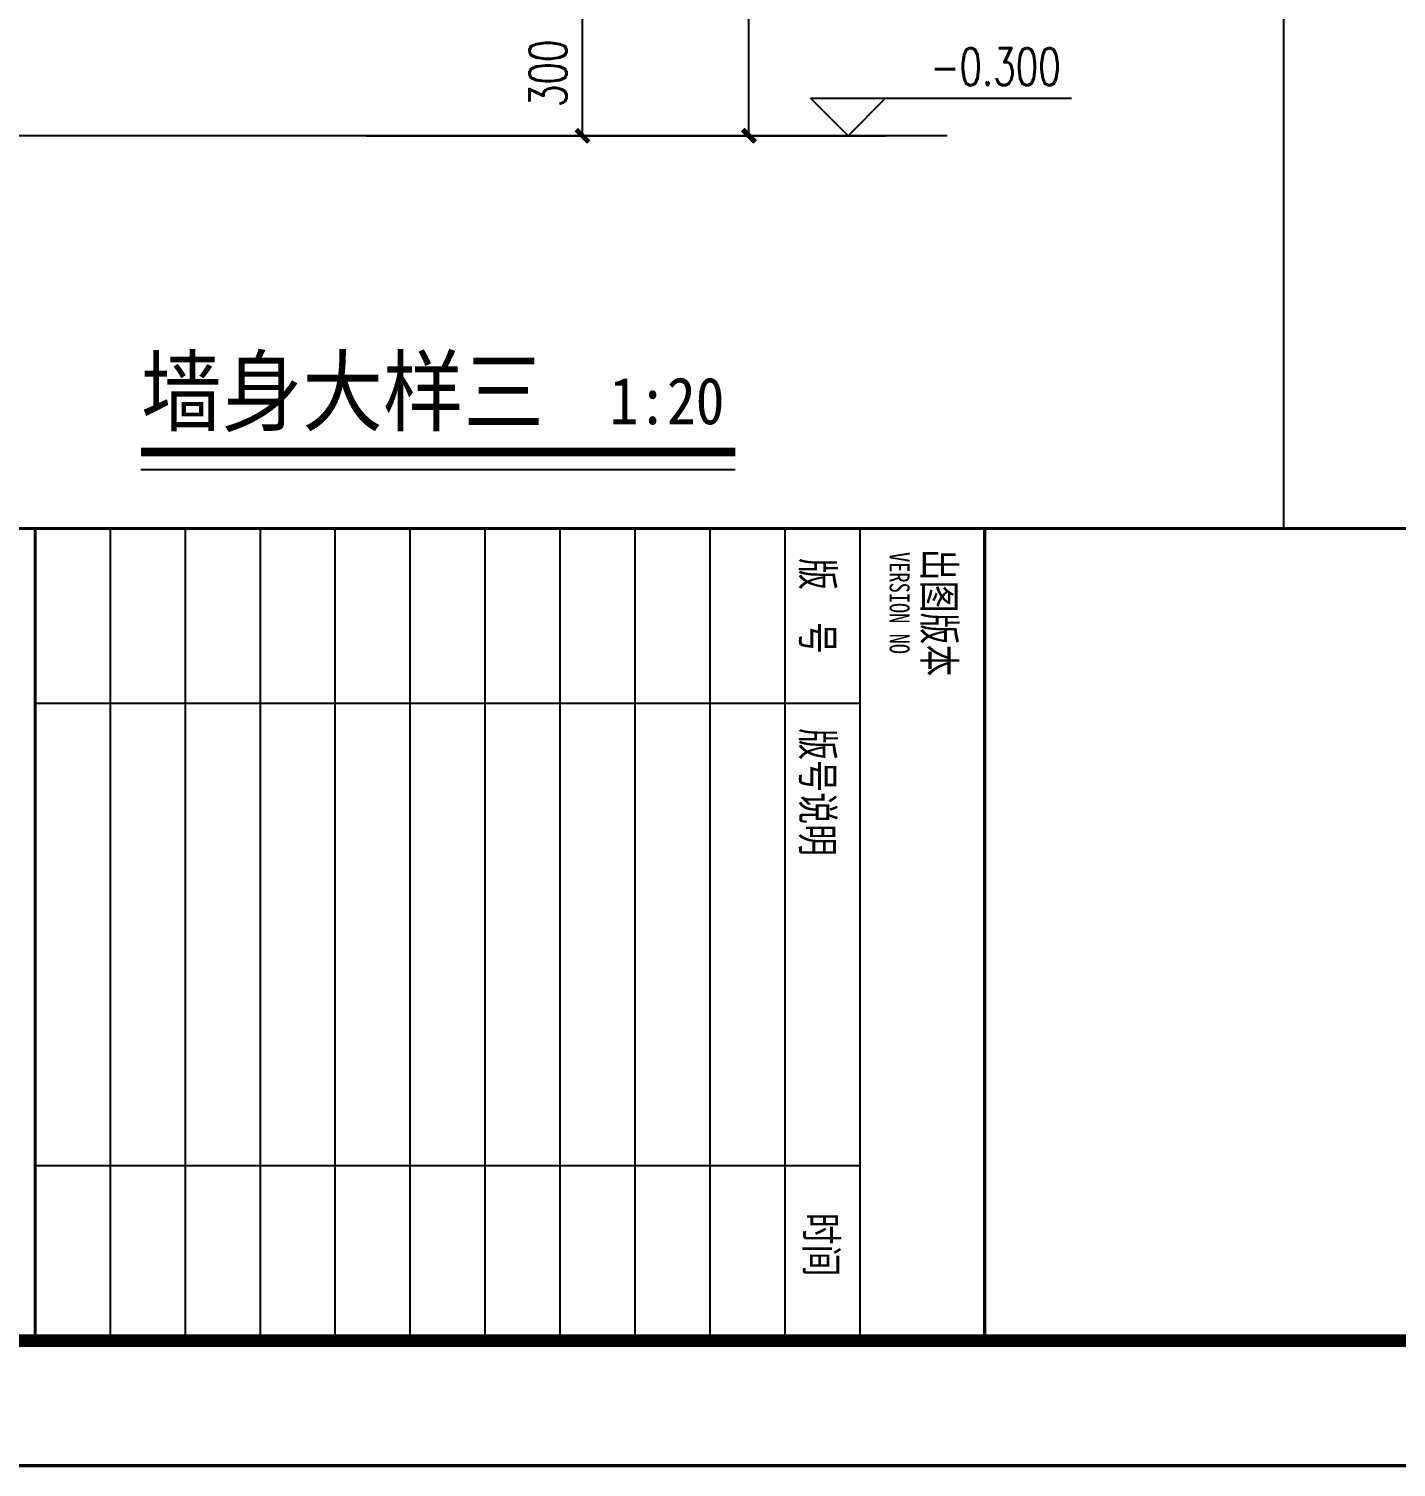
# Model space of a CAD drawing. Extents: x 1738711 to 2346805, y 1189731 to 2516152.
# Drawn here: x 1920618 to 1923901, y 1218398 to 1221851 of the extents above; entities that cross this region are included whole.
import ezdxf
from ezdxf.enums import TextEntityAlignment as Align

# ---------------------------------------------------------------- set-up
doc = ezdxf.new("R2010")
doc.units = 0
doc.header["$LTSCALE"] = 1000
doc.header["$MEASUREMENT"] = 0
for name, color, linetype in [('DIM_ELEV', 3, 'Continuous'), ('DIM_SYMB', 3, 'Continuous'), ('DOTE', 1, 'Continuous'), ('PUB_DIM', 3, 'Continuous'), ('PUB_TEXT', 7, 'Continuous'), ('TK', 4, 'Continuous'), ('看线', 8, 'Continuous')]:
    doc.layers.add(name, color=color, linetype=linetype)
doc.styles.add('_TCH_DIM', font='SIMPLEX', dxfattribs={"bigfont": 'GBCBIG'})
doc.styles.add('_TCH_DIM_T3', font='SIMPLEX', dxfattribs={"width": 0.705882, "bigfont": 'GBCBIG'})
doc.styles.add('宋体', font='SIMSUN.TTF', dxfattribs={"width": 0.75})
doc.styles.add('黑体', font='simhei_0.ttf', dxfattribs={"width": 0.9})
doc.dimstyles.new('_TCH_ARCH&&30', dxfattribs={"dimtxt": 89.25, "dimasz": 30, "dimexe": 75, "dimexo": 90, "dimgap": 37.875, "dimtad": 1, "dimdec": 0, "dimzin": 0, "dimdsep": 46, "dimtxsty": '_TCH_DIM_T3', "dimblk": 'ARCHTICK', "dimcen": 0.09, "dimclrt": 7, "dimazin": 2, "dimtfac": 1, "dimtdec": 0, "dimtix": 1, "dimtmove": 2, "dimatfit": 3, "dimfxl": 20, "dimtolj": 1, "dimtzin": 0, "dimarcsym": 0})

# ---------------------------------------------------------------- blocks, each defined once
blk = doc.blocks.new('hjashrtahreahe')
at = {"layer": 'TK', "color": 7}
for p, q in [((78001, 23200), (78001, 16600)), ((81701, 23200), (81701, 16600))]:
    blk.add_line(p, q, dxfattribs=at)
at = {"layer": 'TK', "color": 7, "const_width": 25}
for points in [[(0, 59400), (84100, 59400), (84100, 0), (0, 0)], [(76600, 24200), (83100, 24200), (83100, 16600), (76600, 16600)], [(76600, 16600), (83100, 16600), (83100, 11800), (76600, 11800)]]:
    blk.add_lwpolyline(points, close=True, dxfattribs=at)
at = {"layer": 'TK', "color": 3, "const_width": 100}
blk.add_lwpolyline([(2500, 1000), (2500, 58400), (83100, 58400), (83100, 1000)], close=True, dxfattribs=at)
at = {"layer": 'TK', "color": 7, "const_width": 25}
for points in [[(76600, 58400), (76600, 1000)], [(76600, 16600), (83100, 16600)]]:
    blk.add_lwpolyline(points, dxfattribs=at)
at = {"layer": 'TK', "color": 7}
for points in [[(76600, 23200), (83100, 23200)], [(76600, 22600), (83100, 22600)], [(76600, 22000), (83100, 22000)], [(76600, 21400), (83100, 21400)], [(76600, 20800), (83100, 20800)], [(76600, 20200), (83100, 20200)], [(76600, 19600), (83100, 19600)], [(76600, 19000), (83100, 19000)], [(76600, 18400), (83100, 18400)], [(76600, 17800), (83100, 17800)], [(76600, 17200), (83100, 17200)]]:
    blk.add_lwpolyline(points, dxfattribs=at)
at = {"layer": 'TK', "color": 7, "style": '宋体', "width": 0.75}
for s, height, p in [('出图版本', 250, (76761, 23712)), ('VERSION NO', 160, (76788, 23439)), ('版  号', 250, (76837, 22739)), ('版号说明', 250, (78198, 22739)), ('时间', 250, (82075, 22769))]:
    blk.add_text(s, height=height, dxfattribs=at).set_placement(p)
at = {"layer": 'TK', "style": '宋体', "width": 0.75}
for tag, height, p in [('项目负责人', 350, (6003, 57089)), ('专业负责人', 350, (6003, 56224)), ('设计人', 350, (6003, 55419)), ('版号1', 250, (77304, 22193)), ('时间1', 250, (82405, 22193)), ('版号2', 250, (77304, 21593)), ('时间2', 250, (82405, 21593)), ('版号3', 250, (77304, 20993)), ('时间3', 250, (82405, 20993)), ('建筑会签', 0.0001, (78978, 2403)), ('电气会签', 0.0001, (82128, 2403)), ('结构会签', 0.0001, (78978, 1803)), ('暖通会签', 0.0001, (82128, 1803)), ('给排水会签', 0.0001, (78978, 1250)), ('智能化会签', 0.0001, (82128, 1250))]:
    blk.add_attdef(tag, text='', height=height, dxfattribs=at).set_placement(p, align=Align.CENTER)
for tag, p in [('合作设计单位', (80816, 48986)), ('版号说明1', (79854, 22318)), ('版号说明2', (79854, 21718)), ('版号说明3', (79854, 21118)), ('浙江绿储科技有限公司', (80545, 16036)), ('百兆瓦级集中式熔盐储能关键', (80545, 14953)), ('设备研发及制造基地项目', (80545, 14603)), ('1#研发楼', (80545, 13636)), ('图名', (80545, 12436)), ('工程编号', (78978, 11461)), ('子项编号', (82128, 11461)), ('建筑', (78978, 10711)), ('图号', (82128, 10711)), ('施工图', (78978, 9961)), ('2023.03', (82128, 9961)), ('审定', (79353, 8461)), ('审核', (79353, 7711)), ('工程负责', (79353, 6961)), ('专业负责', (79353, 6211)), ('设计', (79353, 5461)), ('制图', (79353, 4711)), ('校对', (79353, 3961))]:
    blk.add_attdef(tag, text='', height=250, dxfattribs=at).set_placement(p, align=Align.MIDDLE_CENTER)
blk = doc.blocks.new('_ArchTick')
at = {"color": 0, "linetype": 'ByBlock', "const_width": 0.4}
blk.add_lwpolyline([(-0.5, -0.5), (0.5, 0.5)], dxfattribs=at)
blk = doc.blocks.new('*D1126')
at = {"layer": 'Defpoints', "color": 0, "transparency": 16777216}
for p in [(1921338.1, 1221894.4), (1921947.2, 1221894.4), (1921338.1, 1221594.4)]:
    blk.add_point(p, dxfattribs=at)
at = {"layer": 'PUB_DIM', "color": 0, "lineweight": -2, "transparency": 16777216}
for p, q in [((1921428.1, 1221894.4), (1922022.2, 1221894.4)), ((1921947.2, 1221594.4), (1921947.2, 1221894.4)), ((1921428.1, 1221594.4), (1922022.2, 1221594.4))]:
    blk.add_line(p, q, dxfattribs=at)
at = {"layer": 'PUB_DIM', "color": 0, "lineweight": -2, "transparency": 16777216, "xscale": 30, "yscale": 30, "zscale": 30}
for p, rotation in [((1921947.2, 1221894.4), 90), ((1921947.2, 1221594.4), 270)]:
    blk.add_blockref('_ArchTick', p, dxfattribs=dict(at, rotation=rotation))
at = {"layer": 'PUB_DIM', "color": 7, "transparency": 16777216, "insert": (1921864.7, 1221744.4), "char_height": 89.25, "attachment_point": 5, "rotation": 90, "style": '_TCH_DIM_T3'}
blk.add_mtext('\\A1;300', dxfattribs=at)
blk = doc.blocks.new('*D1152')
at = {"layer": 'Defpoints', "color": 0, "transparency": 16777216}
for p in [(1921338.1, 1242394.4), (1922347.2, 1242394.4), (1921338.1, 1221594.4)]:
    blk.add_point(p, dxfattribs=at)
at = {"layer": 'PUB_DIM', "color": 0, "lineweight": -2, "transparency": 16777216}
for p, q in [((1921428.1, 1242394.4), (1922422.2, 1242394.4)), ((1922347.2, 1221594.4), (1922347.2, 1242394.4)), ((1921428.1, 1221594.4), (1922422.2, 1221594.4))]:
    blk.add_line(p, q, dxfattribs=at)
at = {"layer": 'PUB_DIM', "color": 0, "lineweight": -2, "transparency": 16777216, "xscale": 30, "yscale": 30, "zscale": 30}
for p, rotation in [((1922347.2, 1242394.4), 90), ((1922347.2, 1221594.4), 270)]:
    blk.add_blockref('_ArchTick', p, dxfattribs=dict(at, rotation=rotation))
at = {"layer": 'PUB_DIM', "color": 7, "transparency": 16777216, "insert": (1922264.7, 1231994.4), "char_height": 89.25, "attachment_point": 5, "rotation": 90, "style": '_TCH_DIM_T3'}
blk.add_mtext('\\A1;48300', dxfattribs=at)

msp = doc.modelspace()

# ---------------------------------------------------------------- linework, layer by layer
at = {"layer": 'DIM_ELEV'}
for p, q in [((1922585.1, 1221594.4), (1922495.1, 1221684.4)), ((1922495.1, 1221684.4), (1923121.5, 1221684.4)), ((1922585.1, 1221594.4), (1922675.1, 1221684.4)), ((1922375.1, 1221594.4), (1922675.1, 1221594.4))]:
    msp.add_line(p, q, dxfattribs=at)
at = {"layer": 'DIM_SYMB', "const_width": 21}
msp.add_lwpolyline([(1920887.2, 1220835.1), (1922314.1, 1220835.1)], dxfattribs=at)
at = {"layer": 'DIM_SYMB'}
msp.add_lwpolyline([(1920887.2, 1220793.1), (1922314.1, 1220793.1)], dxfattribs=at)
at = {"layer": 'DOTE'}
for q in [(1916828.3, 1221594.4), (1917249.2, 1221594.4)]:
    msp.add_line((1922822.8, 1221594.4), q, dxfattribs=at)
at = {"layer": '看线'}
msp.add_line((1923630.8, 1242881.6), (1923630.8, 1220651.6), dxfattribs=at)

# ---------------------------------------------------------------- block references
at = {"xscale": 0.3, "yscale": 0.3, "zscale": 0.3, "rotation": 270}
msp.add_blockref('hjashrtahreahe', (1915653.1, 1243631.6), dxfattribs=at)

# ---------------------------------------------------------------- texts
at = {"layer": 'PUB_TEXT', "color": 7}
for s, height, style, width, p in [('-0.300', 89.25, '_TCH_DIM', 0.705882, (1922782.5, 1221715.9)), ('墙身大样三', 157.72, '黑体', 0.9, (1920887.2, 1220901.9)), ('1:20', 112.66, '黑体', 0.9, (1922012.4, 1220901.9))]:
    msp.add_text(s, height=height, dxfattribs=dict(at, style=style, width=width)).set_placement(p)

# ---------------------------------------------------------------- dimensions: what is measured, and where the dimension line sits
at = {"layer": 'PUB_DIM'}
dim = msp.add_aligned_dim(p1=(1921338.1, 1221594.4), p2=(1921338.1, 1242394.4), distance=-1009.1, text='48300', dimstyle='_TCH_ARCH&&30', dxfattribs=at)
dim.commit()
dim.dimension.update_dxf_attribs({"geometry": '*D1152', "text_midpoint": (1922264.7, 1231994.4)})
dim = msp.add_aligned_dim(p1=(1921338.1, 1221594.4), p2=(1921338.1, 1221894.4), distance=-609.1, dimstyle='_TCH_ARCH&&30', dxfattribs=at)
dim.commit()
dim.dimension.update_dxf_attribs({"geometry": '*D1126', "text_midpoint": (1921864.7, 1221744.4)})

doc.saveas('drawing.dxf')
